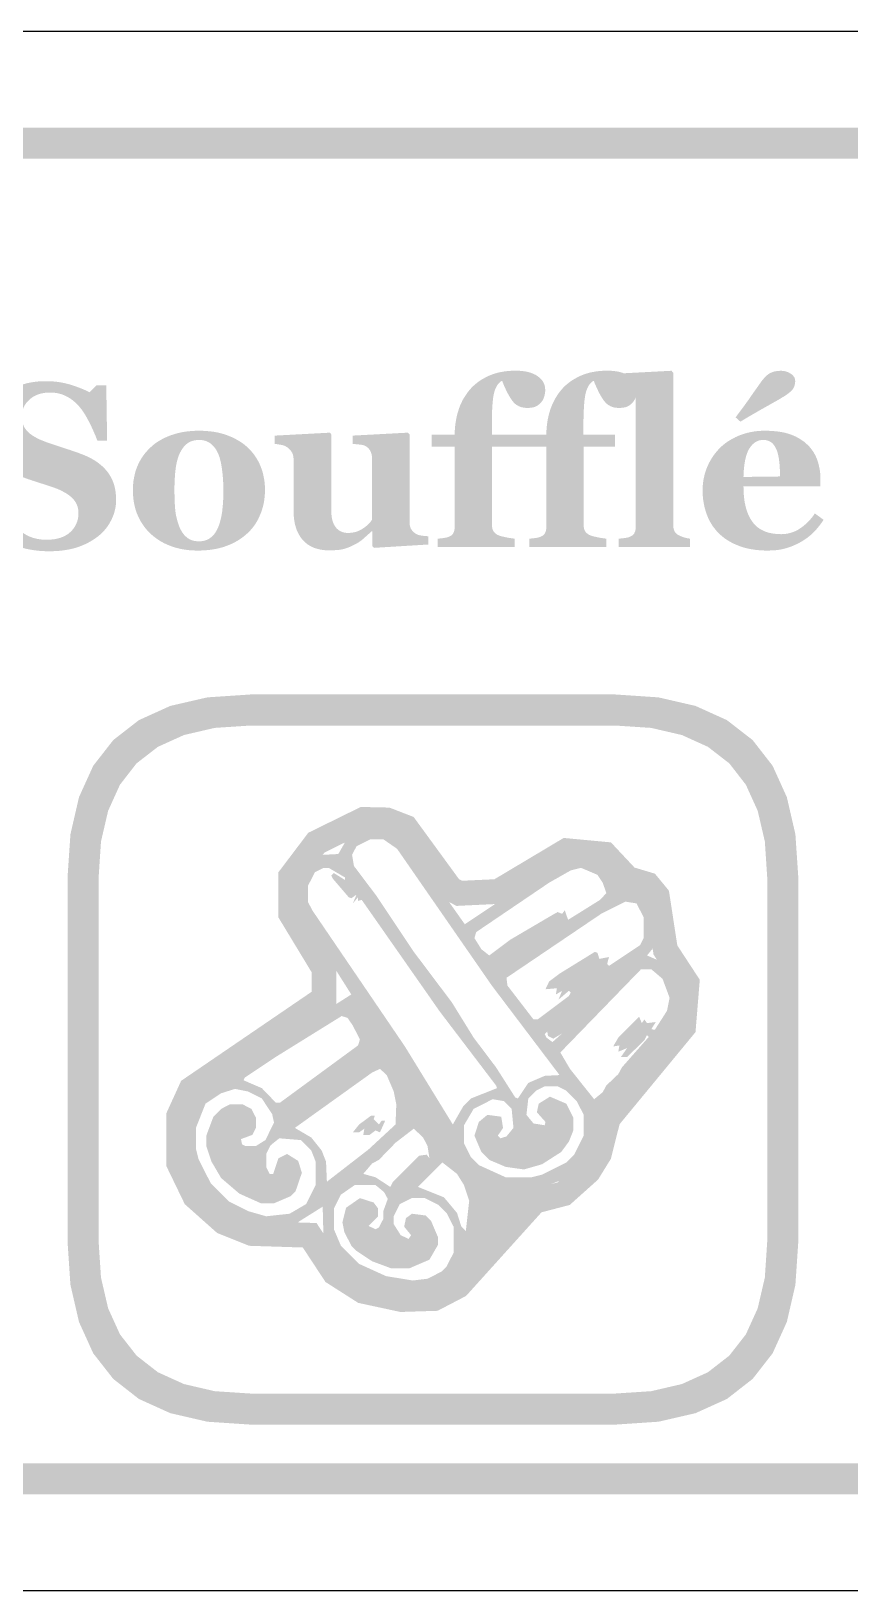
# Model space of a CAD drawing. Header units: millimetres. Extents: x 6 to 594, y 82 to 394.
# Drawn here: x 179.23 to 189.76, y 159.76 to 179.84 of the extents above; entities that cross this region are included whole.
import ezdxf

# ---------------------------------------------------------------- set-up
doc = ezdxf.new("R2010")
doc.units = ezdxf.units.MM
doc.layers.add('CUT', color=1, linetype='Continuous')
doc.layers.add('RASTER', color=7, linetype='Continuous')

msp = doc.modelspace()

# ---------------------------------------------------------------- hatches: boundary and pattern name
at = {"layer": 'RASTER'}
h = msp.add_hatch(color=7, dxfattribs=at)
h.paths.add_polyline_path([(143.2, 176.4), (143.234, 176.916), (143.337, 177.363), (143.509, 177.741), (143.75, 178.05), (144.059, 178.291), (144.438, 178.463), (144.884, 178.566), (145.4, 178.6), (202.6, 178.6), (203.116, 178.566), (203.563, 178.463), (203.941, 178.291), (204.25, 178.05), (204.491, 177.741), (204.663, 177.363), (204.766, 176.916), (204.8, 176.4), (204.8, 163.2), (204.766, 162.684), (204.663, 162.238), (204.491, 161.859), (204.25, 161.55), (203.941, 161.309), (203.563, 161.138), (203.116, 161.034), (202.6, 161), (145.4, 161), (144.884, 161.034), (144.438, 161.138), (144.059, 161.309), (143.75, 161.55), (143.509, 161.859), (143.337, 162.238), (143.234, 162.684), (143.2, 163.2)])
h.paths.add_polyline_path([(143.6, 176.4), (143.6, 163.2), (143.628, 162.778), (143.712, 162.413), (143.853, 162.103), (144.05, 161.85), (144.303, 161.653), (144.613, 161.513), (144.978, 161.428), (145.4, 161.4), (202.6, 161.4), (203.022, 161.428), (203.388, 161.513), (203.697, 161.653), (203.95, 161.85), (204.147, 162.103), (204.288, 162.413), (204.372, 162.778), (204.4, 163.2), (204.4, 176.4), (204.372, 176.822), (204.288, 177.188), (204.147, 177.497), (203.95, 177.75), (203.697, 177.947), (203.388, 178.088), (203.022, 178.172), (202.6, 178.2), (145.4, 178.2), (144.978, 178.172), (144.613, 178.088), (144.303, 177.947), (144.05, 177.75), (143.853, 177.497), (143.712, 177.188), (143.628, 176.822), (143.6, 176.4)])
for points in [[(179.462, 173.144), (179.415, 173.145), (179.369, 173.147), (179.323, 173.151), (179.278, 173.156), (179.234, 173.163), (179.191, 173.171), (179.149, 173.18), (179.107, 173.191), (179.067, 173.203), (179.028, 173.216), (178.991, 173.229), (178.955, 173.242), (178.921, 173.257), (178.888, 173.271), (178.857, 173.287), (178.828, 173.303), (178.727, 173.2), (178.603, 173.2), (178.583, 173.951), (178.709, 173.951), (178.72, 173.925), (178.732, 173.897), (178.745, 173.87), (178.758, 173.842), (178.772, 173.813), (178.786, 173.784), (178.802, 173.755), (178.818, 173.726), (178.835, 173.697), (178.852, 173.668), (178.87, 173.64), (178.889, 173.613), (178.908, 173.587), (178.928, 173.562), (178.949, 173.537), (178.97, 173.513), (178.993, 173.49), (179.016, 173.467), (179.04, 173.445), (179.065, 173.424), (179.09, 173.405), (179.116, 173.387), (179.143, 173.37), (179.17, 173.354), (179.198, 173.339), (179.228, 173.327), (179.258, 173.316), (179.29, 173.308), (179.323, 173.301), (179.357, 173.296), (179.392, 173.293), (179.429, 173.292), (179.477, 173.294), (179.523, 173.298), (179.565, 173.306), (179.605, 173.317), (179.641, 173.33), (179.675, 173.347), (179.706, 173.367), (179.734, 173.39), (179.759, 173.415), (179.781, 173.442), (179.799, 173.47), (179.814, 173.5), (179.825, 173.531), (179.834, 173.564), (179.839, 173.599), (179.84, 173.635), (179.839, 173.665), (179.835, 173.693), (179.828, 173.721), (179.818, 173.747), (179.805, 173.772), (179.79, 173.796), (179.771, 173.818), (179.75, 173.839), (179.726, 173.86), (179.699, 173.879), (179.669, 173.898), (179.635, 173.916), (179.599, 173.934), (179.559, 173.951), (179.517, 173.967), (179.471, 173.982), (179.441, 173.992), (179.411, 174.002), (179.382, 174.011), (179.353, 174.02), (179.325, 174.029), (179.298, 174.038), (179.271, 174.047), (179.245, 174.055), (179.219, 174.064), (179.194, 174.072), (179.169, 174.081), (179.145, 174.09), (179.121, 174.098), (179.097, 174.107), (179.074, 174.116), (179.051, 174.124), (179, 174.146), (178.953, 174.171), (178.909, 174.197), (178.868, 174.226), (178.831, 174.257), (178.797, 174.29), (178.767, 174.325), (178.74, 174.363), (178.716, 174.402), (178.695, 174.443), (178.677, 174.485), (178.663, 174.528), (178.652, 174.571), (178.644, 174.617), (178.639, 174.663), (178.638, 174.71), (178.639, 174.741), (178.641, 174.77), (178.645, 174.8), (178.651, 174.829), (178.658, 174.859), (178.667, 174.887), (178.678, 174.916), (178.69, 174.944), (178.704, 174.972), (178.72, 174.999), (178.737, 175.025), (178.755, 175.05), (178.775, 175.075), (178.797, 175.099), (178.82, 175.123), (178.844, 175.145), (178.869, 175.166), (178.896, 175.185), (178.924, 175.204), (178.954, 175.221), (178.986, 175.238), (179.02, 175.253), (179.055, 175.268), (179.092, 175.282), (179.13, 175.294), (179.169, 175.305), (179.209, 175.314), (179.249, 175.321), (179.291, 175.327), (179.333, 175.331), (179.376, 175.333), (179.42, 175.334), (179.463, 175.334), (179.505, 175.331), (179.546, 175.328), (179.587, 175.322), (179.627, 175.316), (179.667, 175.307), (179.706, 175.298), (179.744, 175.287), (179.78, 175.275), (179.815, 175.263), (179.848, 175.251), (179.878, 175.239), (179.907, 175.227), (179.934, 175.215), (179.958, 175.203), (179.981, 175.191), (180.07, 175.279), (180.198, 175.279), (180.209, 174.57), (180.083, 174.57), (180.072, 174.598), (180.061, 174.627), (180.048, 174.656), (180.036, 174.685), (180.023, 174.714), (180.009, 174.744), (179.995, 174.774), (179.98, 174.803), (179.965, 174.832), (179.95, 174.86), (179.935, 174.887), (179.919, 174.913), (179.903, 174.937), (179.888, 174.96), (179.871, 174.981), (179.855, 175.002), (179.837, 175.022), (179.818, 175.042), (179.798, 175.061), (179.778, 175.078), (179.757, 175.095), (179.735, 175.11), (179.713, 175.124), (179.689, 175.137), (179.666, 175.149), (179.641, 175.159), (179.615, 175.168), (179.588, 175.175), (179.56, 175.181), (179.531, 175.185), (179.501, 175.187), (179.47, 175.188), (179.431, 175.186), (179.394, 175.182), (179.359, 175.175), (179.326, 175.165), (179.295, 175.153), (179.265, 175.138), (179.237, 175.119), (179.211, 175.098), (179.188, 175.075), (179.167, 175.051), (179.15, 175.025), (179.136, 174.998), (179.125, 174.97), (179.117, 174.941), (179.112, 174.91), (179.111, 174.877), (179.112, 174.847), (179.116, 174.818), (179.123, 174.79), (179.133, 174.764), (179.145, 174.739), (179.16, 174.716), (179.178, 174.694), (179.198, 174.674), (179.221, 174.654), (179.248, 174.635), (179.277, 174.617), (179.31, 174.599), (179.345, 174.582), (179.384, 174.566), (179.425, 174.55), (179.47, 174.534), (179.497, 174.525), (179.524, 174.516), (179.552, 174.507), (179.579, 174.498), (179.607, 174.489), (179.635, 174.48), (179.663, 174.47), (179.691, 174.461), (179.719, 174.452), (179.746, 174.443), (179.772, 174.434), (179.797, 174.425), (179.822, 174.417), (179.846, 174.408), (179.869, 174.399), (179.892, 174.391), (179.943, 174.369), (179.991, 174.346), (180.037, 174.321), (180.079, 174.293), (180.117, 174.264), (180.153, 174.233), (180.185, 174.2), (180.215, 174.165), (180.241, 174.127), (180.263, 174.088), (180.282, 174.047), (180.298, 174.003), (180.31, 173.957), (180.318, 173.909), (180.323, 173.859), (180.325, 173.806), (180.324, 173.773), (180.321, 173.74), (180.316, 173.707), (180.309, 173.674), (180.301, 173.641), (180.29, 173.609), (180.277, 173.577), (180.262, 173.546), (180.246, 173.515), (180.228, 173.485), (180.209, 173.457), (180.188, 173.43), (180.166, 173.405), (180.143, 173.381), (180.118, 173.358), (180.092, 173.336), (180.062, 173.314), (180.031, 173.293), (179.999, 173.273), (179.966, 173.255), (179.931, 173.237), (179.896, 173.222), (179.859, 173.207), (179.821, 173.194), (179.782, 173.182), (179.741, 173.172), (179.699, 173.164), (179.655, 173.157), (179.609, 173.151), (179.562, 173.147), (179.513, 173.145), (179.462, 173.144)], [(185.845, 175.22), (185.845, 175.211), (185.844, 175.201), (185.843, 175.192), (185.842, 175.182), (185.84, 175.171), (185.838, 175.161), (185.836, 175.15), (185.833, 175.139), (185.83, 175.129), (185.826, 175.118), (185.822, 175.108), (185.818, 175.099), (185.813, 175.09), (185.807, 175.081), (185.801, 175.073), (185.795, 175.065), (185.787, 175.056), (185.779, 175.048), (185.771, 175.04), (185.762, 175.033), (185.754, 175.026), (185.745, 175.02), (185.735, 175.014), (185.726, 175.009), (185.716, 175.005), (185.705, 175.001), (185.692, 174.997), (185.678, 174.995), (185.664, 174.993), (185.648, 174.991), (185.63, 174.99), (185.612, 174.99), (185.584, 174.991), (185.557, 174.995), (185.532, 175.001), (185.509, 175.01), (185.487, 175.022), (185.466, 175.035), (185.447, 175.052), (185.43, 175.071), (185.414, 175.092), (185.397, 175.118), (185.38, 175.146), (185.362, 175.178), (185.344, 175.213), (185.326, 175.252), (185.308, 175.293), (185.29, 175.339), (185.275, 175.331), (185.262, 175.321), (185.249, 175.309), (185.236, 175.294), (185.225, 175.277), (185.214, 175.257), (185.204, 175.235), (185.194, 175.21), (185.186, 175.18), (185.178, 175.143), (185.172, 175.098), (185.167, 175.046), (185.163, 174.986), (185.16, 174.919), (185.158, 174.845), (185.158, 174.763), (185.158, 174.647), (185.562, 174.647), (185.562, 174.489), (185.161, 174.489), (185.161, 173.48), (185.161, 173.466), (185.162, 173.453), (185.164, 173.441), (185.167, 173.429), (185.171, 173.418), (185.175, 173.409), (185.181, 173.399), (185.187, 173.391), (185.194, 173.384), (185.201, 173.376), (185.209, 173.37), (185.217, 173.364), (185.226, 173.358), (185.236, 173.353), (185.245, 173.349), (185.256, 173.345), (185.265, 173.342), (185.275, 173.339), (185.285, 173.336), (185.297, 173.333), (185.308, 173.331), (185.321, 173.328), (185.334, 173.325), (185.348, 173.322), (185.362, 173.32), (185.376, 173.317), (185.389, 173.315), (185.402, 173.313), (185.415, 173.311), (185.427, 173.31), (185.439, 173.308), (185.451, 173.307), (185.451, 173.2), (184.462, 173.2), (184.462, 173.307), (184.471, 173.308), (184.481, 173.308), (184.49, 173.309), (184.499, 173.31), (184.509, 173.311), (184.518, 173.312), (184.527, 173.313), (184.536, 173.314), (184.545, 173.315), (184.553, 173.317), (184.562, 173.318), (184.57, 173.32), (184.578, 173.322), (184.585, 173.324), (184.593, 173.326), (184.6, 173.329), (184.611, 173.334), (184.621, 173.339), (184.631, 173.344), (184.639, 173.35), (184.646, 173.357), (184.653, 173.364), (184.659, 173.371), (184.663, 173.379), (184.667, 173.388), (184.671, 173.397), (184.674, 173.407), (184.676, 173.418), (184.678, 173.429), (184.679, 173.441), (184.68, 173.453), (184.68, 173.467), (184.68, 174.489), (184.383, 174.489), (184.383, 174.647), (184.68, 174.647), (184.681, 174.686), (184.683, 174.725), (184.687, 174.763), (184.692, 174.802), (184.698, 174.839), (184.706, 174.877), (184.715, 174.914), (184.726, 174.951), (184.738, 174.988), (184.751, 175.023), (184.767, 175.057), (184.783, 175.091), (184.802, 175.123), (184.822, 175.154), (184.843, 175.185), (184.866, 175.214), (184.89, 175.242), (184.916, 175.269), (184.944, 175.294), (184.973, 175.317), (185.004, 175.34), (185.038, 175.361), (185.073, 175.38), (185.109, 175.399), (185.148, 175.415), (185.188, 175.429), (185.23, 175.442), (185.273, 175.451), (185.319, 175.459), (185.365, 175.465), (185.414, 175.468), (185.464, 175.469), (185.508, 175.468), (185.55, 175.465), (185.589, 175.459), (185.625, 175.452), (185.659, 175.442), (185.69, 175.43), (185.719, 175.416), (185.745, 175.4), (185.768, 175.382), (185.789, 175.363), (185.806, 175.343), (185.82, 175.321), (185.831, 175.298), (185.839, 175.273), (185.843, 175.247), (185.845, 175.22)], [(187.024, 175.22), (187.024, 175.211), (187.023, 175.201), (187.022, 175.192), (187.021, 175.182), (187.019, 175.171), (187.017, 175.161), (187.015, 175.15), (187.012, 175.139), (187.009, 175.129), (187.005, 175.118), (187.001, 175.108), (186.997, 175.099), (186.992, 175.09), (186.986, 175.081), (186.98, 175.073), (186.974, 175.065), (186.966, 175.056), (186.958, 175.048), (186.95, 175.04), (186.942, 175.033), (186.933, 175.026), (186.924, 175.02), (186.915, 175.014), (186.905, 175.009), (186.895, 175.005), (186.884, 175.001), (186.871, 174.997), (186.858, 174.995), (186.843, 174.993), (186.827, 174.991), (186.809, 174.99), (186.791, 174.99), (186.763, 174.991), (186.736, 174.995), (186.711, 175.001), (186.688, 175.01), (186.666, 175.022), (186.645, 175.035), (186.627, 175.052), (186.609, 175.071), (186.593, 175.092), (186.576, 175.118), (186.559, 175.146), (186.541, 175.178), (186.524, 175.213), (186.506, 175.252), (186.487, 175.293), (186.469, 175.339), (186.454, 175.331), (186.441, 175.321), (186.428, 175.309), (186.416, 175.294), (186.404, 175.277), (186.393, 175.257), (186.383, 175.235), (186.374, 175.21), (186.365, 175.18), (186.358, 175.143), (186.351, 175.098), (186.346, 175.046), (186.342, 174.986), (186.339, 174.919), (186.337, 174.845), (186.337, 174.763), (186.337, 174.647), (186.741, 174.647), (186.741, 174.489), (186.34, 174.489), (186.34, 173.48), (186.34, 173.466), (186.341, 173.453), (186.344, 173.441), (186.346, 173.429), (186.35, 173.418), (186.355, 173.409), (186.36, 173.399), (186.366, 173.391), (186.373, 173.384), (186.38, 173.376), (186.388, 173.37), (186.397, 173.364), (186.405, 173.358), (186.415, 173.353), (186.425, 173.349), (186.435, 173.345), (186.444, 173.342), (186.454, 173.339), (186.465, 173.336), (186.476, 173.333), (186.488, 173.331), (186.5, 173.328), (186.513, 173.325), (186.527, 173.322), (186.541, 173.32), (186.555, 173.317), (186.569, 173.315), (186.582, 173.313), (186.594, 173.311), (186.606, 173.31), (186.618, 173.308), (186.63, 173.307), (186.63, 173.2), (185.641, 173.2), (185.641, 173.307), (185.651, 173.308), (185.66, 173.308), (185.669, 173.309), (185.679, 173.31), (185.688, 173.311), (185.697, 173.312), (185.706, 173.313), (185.715, 173.314), (185.724, 173.315), (185.733, 173.317), (185.741, 173.318), (185.749, 173.32), (185.757, 173.322), (185.764, 173.324), (185.772, 173.326), (185.779, 173.329), (185.79, 173.334), (185.8, 173.339), (185.81, 173.344), (185.818, 173.35), (185.826, 173.357), (185.832, 173.364), (185.838, 173.371), (185.843, 173.379), (185.846, 173.388), (185.85, 173.397), (185.853, 173.407), (185.855, 173.418), (185.857, 173.429), (185.858, 173.441), (185.859, 173.453), (185.859, 173.467), (185.859, 174.489), (185.562, 174.489), (185.562, 174.647), (185.859, 174.647), (185.86, 174.686), (185.862, 174.725), (185.866, 174.763), (185.871, 174.802), (185.877, 174.839), (185.885, 174.877), (185.894, 174.914), (185.905, 174.951), (185.917, 174.988), (185.931, 175.023), (185.946, 175.057), (185.963, 175.091), (185.981, 175.123), (186.001, 175.154), (186.022, 175.185), (186.045, 175.214), (186.069, 175.242), (186.095, 175.269), (186.123, 175.294), (186.152, 175.317), (186.184, 175.34), (186.217, 175.361), (186.252, 175.38), (186.289, 175.399), (186.327, 175.415), (186.367, 175.429), (186.409, 175.442), (186.453, 175.451), (186.498, 175.459), (186.545, 175.465), (186.593, 175.468), (186.643, 175.469), (186.687, 175.468), (186.729, 175.465), (186.768, 175.459), (186.804, 175.452), (186.838, 175.442), (186.869, 175.43), (186.898, 175.416), (186.924, 175.4), (186.948, 175.382), (186.968, 175.363), (186.985, 175.343), (186.999, 175.321), (187.01, 175.298), (187.018, 175.273), (187.022, 175.247), (187.024, 175.22)], [(187.709, 173.2), (186.791, 173.2), (186.791, 173.307), (186.801, 173.308), (186.81, 173.308), (186.819, 173.309), (186.829, 173.31), (186.838, 173.311), (186.847, 173.312), (186.856, 173.313), (186.865, 173.314), (186.874, 173.315), (186.882, 173.317), (186.891, 173.318), (186.899, 173.32), (186.907, 173.322), (186.914, 173.324), (186.922, 173.326), (186.929, 173.329), (186.94, 173.334), (186.95, 173.339), (186.96, 173.344), (186.968, 173.35), (186.976, 173.357), (186.982, 173.364), (186.988, 173.371), (186.992, 173.379), (186.996, 173.388), (187, 173.397), (187.003, 173.407), (187.005, 173.418), (187.007, 173.429), (187.008, 173.441), (187.009, 173.453), (187.009, 173.467), (187.009, 175.09), (187.009, 175.103), (187.008, 175.117), (187.006, 175.13), (187.004, 175.143), (187, 175.156), (186.997, 175.169), (186.992, 175.181), (186.987, 175.193), (186.981, 175.204), (186.974, 175.215), (186.967, 175.225), (186.96, 175.235), (186.952, 175.244), (186.944, 175.252), (186.935, 175.259), (186.926, 175.265), (186.918, 175.27), (186.909, 175.275), (186.9, 175.28), (186.889, 175.284), (186.877, 175.289), (186.865, 175.293), (186.852, 175.298), (186.837, 175.302), (186.823, 175.306), (186.808, 175.31), (186.795, 175.313), (186.781, 175.316), (186.768, 175.318), (186.756, 175.32), (186.744, 175.322), (186.732, 175.323), (186.732, 175.429), (187.469, 175.468), (187.491, 175.444), (187.491, 173.486), (187.492, 173.472), (187.492, 173.46), (187.494, 173.448), (187.496, 173.437), (187.499, 173.426), (187.502, 173.416), (187.506, 173.406), (187.51, 173.398), (187.515, 173.39), (187.521, 173.382), (187.528, 173.375), (187.535, 173.368), (187.543, 173.361), (187.552, 173.355), (187.562, 173.35), (187.572, 173.345), (187.579, 173.342), (187.587, 173.339), (187.594, 173.336), (187.602, 173.333), (187.61, 173.33), (187.617, 173.327), (187.625, 173.324), (187.633, 173.322), (187.642, 173.319), (187.65, 173.317), (187.659, 173.315), (187.668, 173.313), (187.678, 173.311), (187.688, 173.309), (187.699, 173.308), (187.709, 173.307)], [(184.34, 173.231), (183.642, 173.188), (183.62, 173.209), (183.62, 173.401), (183.611, 173.401), (183.598, 173.389), (183.586, 173.378), (183.574, 173.367), (183.562, 173.356), (183.549, 173.345), (183.537, 173.334), (183.525, 173.323), (183.513, 173.312), (183.501, 173.301), (183.488, 173.291), (183.475, 173.281), (183.461, 173.271), (183.447, 173.261), (183.432, 173.252), (183.416, 173.243), (183.4, 173.234), (183.381, 173.224), (183.363, 173.215), (183.345, 173.207), (183.327, 173.199), (183.31, 173.192), (183.292, 173.186), (183.275, 173.18), (183.259, 173.175), (183.241, 173.171), (183.221, 173.167), (183.2, 173.163), (183.177, 173.161), (183.151, 173.159), (183.124, 173.157), (183.095, 173.156), (183.064, 173.156), (183.011, 173.158), (182.96, 173.164), (182.913, 173.175), (182.869, 173.189), (182.828, 173.208), (182.791, 173.231), (182.756, 173.258), (182.725, 173.289), (182.698, 173.324), (182.674, 173.363), (182.653, 173.405), (182.637, 173.45), (182.624, 173.499), (182.615, 173.551), (182.609, 173.607), (182.607, 173.666), (182.607, 174.325), (182.607, 174.339), (182.606, 174.352), (182.604, 174.365), (182.602, 174.377), (182.599, 174.388), (182.595, 174.399), (182.591, 174.409), (182.585, 174.418), (182.58, 174.427), (182.574, 174.435), (182.567, 174.444), (182.56, 174.452), (182.552, 174.46), (182.544, 174.467), (182.536, 174.475), (182.527, 174.482), (182.519, 174.487), (182.511, 174.492), (182.502, 174.496), (182.493, 174.501), (182.483, 174.504), (182.473, 174.508), (182.462, 174.511), (182.451, 174.513), (182.439, 174.516), (182.428, 174.518), (182.417, 174.519), (182.406, 174.521), (182.396, 174.523), (182.385, 174.524), (182.375, 174.525), (182.366, 174.526), (182.366, 174.633), (183.076, 174.671), (183.092, 174.649), (183.092, 173.675), (183.093, 173.638), (183.096, 173.604), (183.1, 173.573), (183.107, 173.544), (183.115, 173.517), (183.125, 173.493), (183.137, 173.471), (183.15, 173.452), (183.165, 173.435), (183.182, 173.421), (183.2, 173.408), (183.219, 173.398), (183.239, 173.39), (183.261, 173.385), (183.284, 173.381), (183.309, 173.38), (183.335, 173.381), (183.36, 173.384), (183.384, 173.388), (183.408, 173.394), (183.431, 173.401), (183.453, 173.411), (183.475, 173.422), (183.496, 173.434), (183.516, 173.448), (183.534, 173.462), (183.552, 173.476), (183.567, 173.49), (183.582, 173.505), (183.595, 173.52), (183.606, 173.535), (183.617, 173.55), (183.617, 174.34), (183.616, 174.352), (183.616, 174.364), (183.614, 174.376), (183.612, 174.387), (183.609, 174.398), (183.606, 174.409), (183.602, 174.419), (183.598, 174.429), (183.593, 174.439), (183.587, 174.448), (183.581, 174.457), (183.574, 174.465), (183.567, 174.473), (183.559, 174.48), (183.551, 174.487), (183.542, 174.493), (183.535, 174.498), (183.527, 174.502), (183.519, 174.505), (183.51, 174.508), (183.5, 174.511), (183.49, 174.513), (183.478, 174.515), (183.467, 174.517), (183.454, 174.518), (183.442, 174.52), (183.429, 174.521), (183.417, 174.522), (183.404, 174.523), (183.392, 174.524), (183.379, 174.525), (183.366, 174.526), (183.366, 174.633), (184.077, 174.671), (184.099, 174.649), (184.099, 173.518), (184.099, 173.505), (184.1, 173.493), (184.102, 173.482), (184.104, 173.47), (184.107, 173.46), (184.11, 173.45), (184.114, 173.44), (184.119, 173.431), (184.125, 173.422), (184.131, 173.413), (184.137, 173.405), (184.144, 173.398), (184.152, 173.39), (184.161, 173.383), (184.17, 173.376), (184.179, 173.37), (184.186, 173.366), (184.194, 173.362), (184.202, 173.358), (184.211, 173.355), (184.221, 173.352), (184.23, 173.35), (184.241, 173.348), (184.252, 173.346), (184.263, 173.344), (184.274, 173.343), (184.285, 173.342), (184.296, 173.34), (184.307, 173.34), (184.318, 173.339), (184.329, 173.338), (184.34, 173.338)]]:
    msp.add_hatch(color=7, dxfattribs=at).paths.add_polyline_path(points)
h = msp.add_hatch(color=7, dxfattribs=at)
h.paths.add_polyline_path([(189.425, 173.55), (189.412, 173.529), (189.398, 173.509), (189.383, 173.489), (189.368, 173.469), (189.352, 173.449), (189.336, 173.43), (189.319, 173.411), (189.301, 173.393), (189.283, 173.374), (189.264, 173.357), (189.244, 173.34), (189.224, 173.324), (189.203, 173.308), (189.181, 173.294), (189.159, 173.279), (189.136, 173.266), (189.112, 173.252), (189.087, 173.24), (189.062, 173.228), (189.038, 173.217), (189.013, 173.207), (188.988, 173.198), (188.963, 173.189), (188.938, 173.182), (188.912, 173.175), (188.886, 173.169), (188.858, 173.164), (188.83, 173.16), (188.801, 173.157), (188.77, 173.155), (188.739, 173.154), (188.707, 173.153), (188.654, 173.154), (188.602, 173.157), (188.553, 173.162), (188.505, 173.169), (188.459, 173.177), (188.415, 173.188), (188.373, 173.2), (188.333, 173.215), (188.294, 173.231), (188.257, 173.248), (188.222, 173.267), (188.189, 173.287), (188.157, 173.308), (188.127, 173.331), (188.099, 173.355), (188.073, 173.38), (188.048, 173.407), (188.025, 173.435), (188.003, 173.463), (187.983, 173.494), (187.965, 173.525), (187.948, 173.557), (187.933, 173.591), (187.92, 173.626), (187.908, 173.661), (187.898, 173.698), (187.889, 173.735), (187.882, 173.773), (187.876, 173.812), (187.872, 173.851), (187.87, 173.891), (187.869, 173.932), (187.87, 173.97), (187.873, 174.006), (187.877, 174.043), (187.883, 174.079), (187.891, 174.114), (187.9, 174.15), (187.911, 174.184), (187.924, 174.219), (187.939, 174.253), (187.954, 174.285), (187.972, 174.317), (187.991, 174.348), (188.011, 174.378), (188.032, 174.407), (188.056, 174.435), (188.08, 174.463), (188.106, 174.488), (188.133, 174.512), (188.162, 174.535), (188.193, 174.557), (188.225, 174.577), (188.259, 174.596), (188.294, 174.614), (188.331, 174.631), (188.37, 174.646), (188.409, 174.659), (188.45, 174.67), (188.492, 174.679), (188.535, 174.687), (188.579, 174.692), (188.624, 174.695), (188.67, 174.696), (188.721, 174.695), (188.768, 174.692), (188.814, 174.689), (188.857, 174.683), (188.898, 174.676), (188.937, 174.668), (188.973, 174.657), (189.007, 174.646), (189.04, 174.633), (189.07, 174.619), (189.1, 174.603), (189.128, 174.586), (189.154, 174.569), (189.18, 174.55), (189.203, 174.529), (189.226, 174.508), (189.246, 174.487), (189.264, 174.464), (189.282, 174.441), (189.298, 174.417), (189.312, 174.392), (189.325, 174.366), (189.337, 174.339), (189.347, 174.311), (189.356, 174.283), (189.364, 174.254), (189.37, 174.224), (189.376, 174.195), (189.38, 174.165), (189.383, 174.135), (189.385, 174.104), (189.385, 174.073), (189.385, 173.978), (188.395, 173.978), (188.397, 173.905), (188.402, 173.837), (188.411, 173.773), (188.424, 173.713), (188.44, 173.659), (188.46, 173.608), (188.484, 173.562), (188.511, 173.521), (188.542, 173.484), (188.577, 173.452), (188.617, 173.425), (188.661, 173.403), (188.709, 173.386), (188.761, 173.374), (188.818, 173.367), (188.878, 173.364), (188.912, 173.365), (188.946, 173.369), (188.978, 173.375), (189.009, 173.383), (189.04, 173.394), (189.069, 173.406), (189.098, 173.422), (189.126, 173.44), (189.153, 173.459), (189.179, 173.48), (189.204, 173.502), (189.228, 173.525), (189.251, 173.55), (189.273, 173.575), (189.294, 173.602), (189.313, 173.631)])
h.paths.add_polyline_path([(188.865, 174.107), (188.865, 174.129), (188.865, 174.151), (188.864, 174.173), (188.863, 174.196), (188.862, 174.218), (188.86, 174.241), (188.859, 174.264), (188.856, 174.287), (188.854, 174.309), (188.851, 174.331), (188.848, 174.351), (188.844, 174.371), (188.84, 174.389), (188.836, 174.406), (188.831, 174.423), (188.826, 174.438), (188.819, 174.454), (188.812, 174.47), (188.804, 174.485), (188.796, 174.498), (188.787, 174.511), (188.778, 174.522), (188.768, 174.532), (188.758, 174.542), (188.746, 174.55), (188.735, 174.557), (188.722, 174.563), (188.709, 174.568), (188.695, 174.572), (188.68, 174.575), (188.665, 174.576), (188.648, 174.577), (188.621, 174.575), (188.595, 174.57), (188.57, 174.561), (188.547, 174.548), (188.525, 174.532), (188.505, 174.513), (188.486, 174.489), (188.468, 174.463), (188.452, 174.432), (188.438, 174.397), (188.426, 174.358), (188.416, 174.315), (188.408, 174.268), (188.402, 174.216), (188.397, 174.161), (188.395, 174.101)])
h.paths.add_polyline_path([(189.06, 175.339), (189.06, 175.323), (189.058, 175.307), (189.056, 175.293), (189.053, 175.279), (189.048, 175.266), (189.043, 175.254), (189.037, 175.243), (189.03, 175.232), (189.022, 175.222), (189.013, 175.212), (189.002, 175.202), (188.991, 175.192), (188.978, 175.181), (188.965, 175.171), (188.95, 175.16), (188.934, 175.15), (188.915, 175.137), (188.893, 175.124), (188.869, 175.109), (188.841, 175.093), (188.812, 175.076), (188.779, 175.058), (188.745, 175.038), (188.707, 175.017), (188.668, 174.995), (188.627, 174.972), (188.585, 174.948), (188.542, 174.923), (188.497, 174.897), (188.451, 174.87), (188.404, 174.842), (188.355, 174.813), (188.294, 174.868), (188.325, 174.91), (188.355, 174.95), (188.382, 174.987), (188.408, 175.022), (188.432, 175.056), (188.454, 175.086), (188.475, 175.115), (188.493, 175.142), (188.51, 175.167), (188.527, 175.191), (188.543, 175.214), (188.559, 175.236), (188.574, 175.257), (188.588, 175.277), (188.602, 175.297), (188.615, 175.315), (188.63, 175.337), (188.646, 175.356), (188.661, 175.374), (188.676, 175.39), (188.691, 175.404), (188.706, 175.417), (188.72, 175.427), (188.735, 175.436), (188.75, 175.443), (188.765, 175.45), (188.782, 175.455), (188.799, 175.46), (188.817, 175.463), (188.836, 175.466), (188.856, 175.467), (188.877, 175.468), (188.894, 175.467), (188.911, 175.465), (188.928, 175.462), (188.944, 175.458), (188.959, 175.453), (188.975, 175.446), (188.989, 175.438), (189.004, 175.429), (189.017, 175.42), (189.028, 175.41), (189.038, 175.399), (189.046, 175.388), (189.052, 175.376), (189.057, 175.364), (189.059, 175.352), (189.06, 175.339)])
h = msp.add_hatch(color=7, dxfattribs=at)
h.paths.add_polyline_path([(182.017, 174.48), (182.043, 174.454), (182.068, 174.427), (182.091, 174.399), (182.113, 174.369), (182.133, 174.338), (182.151, 174.306), (182.168, 174.273), (182.183, 174.239), (182.196, 174.203), (182.208, 174.167), (182.217, 174.13), (182.225, 174.092), (182.232, 174.054), (182.236, 174.014), (182.239, 173.975), (182.24, 173.934), (182.239, 173.894), (182.236, 173.854), (182.232, 173.815), (182.226, 173.776), (182.218, 173.738), (182.208, 173.7), (182.197, 173.663), (182.183, 173.627), (182.168, 173.592), (182.152, 173.557), (182.134, 173.525), (182.114, 173.493), (182.093, 173.463), (182.07, 173.434), (182.045, 173.406), (182.019, 173.38), (181.989, 173.354), (181.958, 173.328), (181.925, 173.305), (181.892, 173.283), (181.856, 173.263), (181.82, 173.244), (181.782, 173.227), (181.742, 173.212), (181.702, 173.198), (181.659, 173.186), (181.616, 173.176), (181.57, 173.168), (181.524, 173.161), (181.476, 173.157), (181.426, 173.154), (181.375, 173.153), (181.331, 173.154), (181.288, 173.156), (181.245, 173.16), (181.204, 173.166), (181.163, 173.173), (181.123, 173.182), (181.085, 173.192), (181.047, 173.204), (181.01, 173.218), (180.974, 173.233), (180.939, 173.25), (180.905, 173.268), (180.872, 173.289), (180.841, 173.31), (180.81, 173.333), (180.781, 173.358), (180.754, 173.383), (180.728, 173.41), (180.704, 173.438), (180.681, 173.468), (180.66, 173.499), (180.64, 173.531), (180.622, 173.565), (180.605, 173.601), (180.59, 173.637), (180.577, 173.675), (180.566, 173.714), (180.557, 173.754), (180.55, 173.794), (180.545, 173.836), (180.542, 173.879), (180.541, 173.924), (180.541, 173.967), (180.544, 174.009), (180.548, 174.05), (180.555, 174.09), (180.563, 174.128), (180.572, 174.165), (180.584, 174.202), (180.597, 174.236), (180.612, 174.27), (180.629, 174.303), (180.647, 174.335), (180.667, 174.366), (180.689, 174.396), (180.713, 174.425), (180.739, 174.453), (180.766, 174.48), (180.794, 174.505), (180.823, 174.529), (180.855, 174.551), (180.887, 174.571), (180.921, 174.59), (180.957, 174.608), (180.995, 174.624), (181.033, 174.639), (181.074, 174.652), (181.115, 174.664), (181.158, 174.674), (181.202, 174.682), (181.247, 174.688), (181.293, 174.692), (181.34, 174.695), (181.389, 174.696), (181.439, 174.695), (181.488, 174.692), (181.536, 174.688), (181.581, 174.682), (181.626, 174.674), (181.669, 174.664), (181.71, 174.652), (181.75, 174.639), (181.788, 174.624), (181.825, 174.608), (181.86, 174.59), (181.895, 174.571), (181.927, 174.551), (181.959, 174.529), (181.989, 174.505), (182.017, 174.48)])
h.paths.add_polyline_path([(181.642, 173.465), (181.65, 173.486), (181.657, 173.508), (181.664, 173.532), (181.67, 173.556), (181.676, 173.581), (181.681, 173.608), (181.686, 173.636), (181.69, 173.664), (181.693, 173.694), (181.696, 173.725), (181.699, 173.758), (181.701, 173.791), (181.703, 173.826), (181.704, 173.862), (181.705, 173.899), (181.705, 173.937), (181.705, 173.963), (181.704, 173.99), (181.703, 174.018), (181.701, 174.047), (181.699, 174.076), (181.697, 174.107), (181.694, 174.139), (181.69, 174.171), (181.687, 174.203), (181.682, 174.234), (181.677, 174.262), (181.672, 174.289), (181.666, 174.314), (181.66, 174.338), (181.654, 174.359), (181.646, 174.379), (181.637, 174.402), (181.627, 174.423), (181.616, 174.443), (181.605, 174.462), (181.592, 174.479), (181.579, 174.495), (181.564, 174.51), (181.549, 174.524), (181.533, 174.537), (181.516, 174.547), (181.498, 174.556), (181.479, 174.564), (181.458, 174.57), (181.437, 174.574), (181.415, 174.576), (181.392, 174.577), (181.366, 174.576), (181.342, 174.573), (181.319, 174.569), (181.298, 174.563), (181.278, 174.555), (181.259, 174.545), (181.242, 174.533), (181.225, 174.52), (181.21, 174.505), (181.196, 174.489), (181.183, 174.472), (181.17, 174.454), (181.159, 174.435), (181.148, 174.415), (181.138, 174.394), (181.129, 174.372), (181.122, 174.351), (181.115, 174.328), (181.109, 174.305), (181.103, 174.281), (181.098, 174.256), (181.094, 174.231), (181.09, 174.204), (181.087, 174.176), (181.084, 174.148), (181.082, 174.12), (181.08, 174.091), (181.078, 174.062), (181.077, 174.033), (181.076, 174.003), (181.075, 173.973), (181.075, 173.943), (181.075, 173.904), (181.076, 173.866), (181.077, 173.831), (181.078, 173.797), (181.079, 173.765), (181.081, 173.734), (181.083, 173.705), (181.085, 173.678), (181.088, 173.652), (181.092, 173.626), (181.097, 173.6), (181.103, 173.573), (181.11, 173.547), (181.117, 173.521), (181.126, 173.494), (181.135, 173.468), (181.144, 173.446), (181.154, 173.425), (181.165, 173.405), (181.176, 173.387), (181.189, 173.369), (181.202, 173.353), (181.217, 173.338), (181.232, 173.325), (181.248, 173.312), (181.266, 173.301), (181.284, 173.292), (181.303, 173.285), (181.324, 173.279), (181.345, 173.275), (181.368, 173.273), (181.392, 173.272), (181.413, 173.273), (181.434, 173.275), (181.454, 173.279), (181.473, 173.284), (181.492, 173.291), (181.509, 173.299), (181.526, 173.309), (181.542, 173.321), (181.558, 173.334), (181.572, 173.348), (181.586, 173.364), (181.599, 173.381), (181.611, 173.4), (181.622, 173.42), (181.633, 173.442), (181.642, 173.465)])
h = msp.add_hatch(color=7, dxfattribs=at)
h.paths.add_polyline_path([(179.7, 168.95), (179.737, 169.501), (179.847, 169.978), (180.03, 170.382), (180.288, 170.713), (180.618, 170.97), (181.022, 171.153), (181.499, 171.263), (182.05, 171.3), (186.75, 171.3), (187.301, 171.263), (187.778, 171.153), (188.182, 170.97), (188.513, 170.713), (188.77, 170.382), (188.953, 169.978), (189.063, 169.501), (189.1, 168.95), (189.1, 164.25), (189.063, 163.699), (188.953, 163.222), (188.77, 162.818), (188.513, 162.488), (188.182, 162.23), (187.778, 162.047), (187.301, 161.937), (186.75, 161.9), (182.05, 161.9), (181.499, 161.937), (181.022, 162.047), (180.618, 162.23), (180.288, 162.488), (180.03, 162.818), (179.847, 163.222), (179.737, 163.699), (179.7, 164.25)])
h.paths.add_polyline_path([(180.1, 168.95), (180.1, 164.25), (180.13, 163.793), (180.222, 163.397), (180.374, 163.062), (180.588, 162.788), (180.862, 162.574), (181.197, 162.422), (181.593, 162.33), (182.05, 162.3), (186.75, 162.3), (187.207, 162.33), (187.603, 162.422), (187.938, 162.574), (188.213, 162.788), (188.426, 163.062), (188.578, 163.397), (188.67, 163.793), (188.7, 164.25), (188.7, 168.95), (188.67, 169.407), (188.578, 169.803), (188.426, 170.138), (188.213, 170.413), (187.938, 170.626), (187.603, 170.778), (187.207, 170.87), (186.75, 170.9), (182.05, 170.9), (181.593, 170.87), (181.197, 170.778), (180.862, 170.626), (180.587, 170.413), (180.374, 170.138), (180.222, 169.803), (180.13, 169.407), (180.1, 168.95)])
h = msp.add_hatch(color=7, dxfattribs=at)
h.paths.add_polyline_path([(183.472, 169.852), (183.841, 169.844), (184.152, 169.723), (184.736, 168.922), (184.775, 168.902), (185.191, 168.921), (186.082, 169.453), (186.69, 169.396), (186.993, 169.072), (187.256, 168.993), (187.436, 168.774), (187.544, 168.069), (187.833, 167.627), (187.778, 166.953), (186.801, 165.767), (186.69, 165.323), (186.524, 165.054), (186.16, 164.728), (185.797, 164.633), (184.826, 163.556), (184.46, 163.365), (183.982, 163.35), (183.439, 163.467), (183.018, 163.736), (182.726, 164.18), (182.035, 164.202), (181.624, 164.367), (181.208, 164.738), (180.971, 165.228), (180.971, 165.909), (181.161, 166.326), (182.839, 167.472), (182.839, 167.725), (182.41, 168.434), (182.41, 169.008), (182.797, 169.52)])
h.paths.add_polyline_path([(183.543, 169.53), (183.006, 169.266), (182.73, 168.901), (182.73, 168.524), (183.159, 167.814), (183.159, 167.303), (181.415, 166.112), (181.291, 165.839), (181.291, 165.302), (181.468, 164.935), (181.795, 164.643), (182.101, 164.52), (182.903, 164.495), (183.248, 163.969), (183.563, 163.768), (184.011, 163.671), (184.377, 163.683), (184.627, 163.813), (185.624, 164.919), (186.004, 165.018), (186.276, 165.262), (186.392, 165.448), (186.508, 165.915), (187.467, 167.079), (187.505, 167.543), (187.238, 167.952), (187.133, 168.639), (187.071, 168.715), (186.819, 168.79), (186.539, 169.089), (186.156, 169.125), (185.286, 168.606), (184.704, 168.578), (184.522, 168.672), (183.948, 169.458), (183.777, 169.525), (183.543, 169.53)])
h = msp.add_hatch(color=7, dxfattribs=at)
h.paths.add_polyline_path([(183.538, 169.594), (183.762, 169.604), (184.006, 169.48), (184.81, 168.342), (185.861, 169.045), (186.173, 169.202), (186.44, 169.202), (186.618, 169.112), (186.685, 169.045), (186.799, 168.824), (187.01, 168.8), (187.154, 168.71), (187.277, 168.466), (187.277, 168.164), (187.22, 168.02), (187.154, 167.94), (187.388, 167.839), (187.488, 167.739), (187.612, 167.428), (187.579, 167.193), (187.421, 166.915), (186.531, 165.864), (186.507, 165.62), (186.44, 165.419), (186.35, 165.275), (186.116, 165.074), (185.66, 164.893), (185.513, 164.706), (185.326, 164.525), (185.279, 164.438), (185.024, 164.19), (184.977, 164.103), (184.609, 163.735), (184.365, 163.611), (183.896, 163.611), (183.561, 163.711), (183.283, 163.869), (183.149, 164.003), (183.025, 164.214), (182.992, 164.314), (182.982, 164.706), (182.624, 164.481), (182.389, 164.415), (182.122, 164.448), (181.743, 164.605), (181.643, 164.672), (181.375, 164.974), (181.218, 165.318), (181.218, 165.486), (181.184, 165.553), (181.251, 165.921), (181.408, 166.199), (183.35, 167.438), (182.969, 168.04), (182.781, 168.288), (182.657, 168.533), (182.624, 168.767), (182.734, 169.058), (182.815, 169.145), (182.992, 169.236), (183.183, 169.246), (183.317, 169.48)])
h.paths.add_polyline_path([(183.595, 169.436), (183.417, 169.346), (183.36, 169.236), (183.384, 169.092), (183.672, 168.71), (184.154, 167.987), (184.643, 167.337), (184.924, 166.882), (185.212, 166.5), (185.459, 166.112), (185.493, 166.099), (185.627, 166.299), (185.838, 166.39), (186.029, 166.4), (185.158, 167.552), (183.939, 169.313), (183.762, 169.436)])
h.paths.add_polyline_path([(182.992, 169.068), (182.882, 169.011), (182.791, 168.834), (182.791, 168.633), (182.848, 168.522), (184.04, 166.768), (184.656, 165.764), (184.79, 165.998), (184.89, 166.099), (185.225, 166.232), (185.212, 166.266), (184.489, 167.217), (183.484, 168.656), (183.437, 168.643), (183.437, 168.69), (183.37, 168.61), (183.417, 168.723), (183.35, 168.676), (183.317, 168.69), (183.116, 168.924), (183.092, 168.968), (183.126, 169.001), (183.27, 168.911), (183.27, 168.944), (183.059, 169.068)])
h.paths.add_polyline_path([(186.306, 169.068), (186.173, 169.035), (185.895, 168.877), (184.957, 168.241), (184.934, 168.164), (185.024, 168.02), (185.125, 167.94), (185.392, 168.141), (185.962, 168.476), (186.005, 168.499), (186.062, 168.476), (186.096, 168.522), (186.139, 168.399), (186.551, 168.656), (186.631, 168.743), (186.584, 168.877), (186.517, 168.978)])
h.paths.add_polyline_path([(186.876, 168.633), (186.564, 168.476), (185.346, 167.652), (185.359, 167.552), (185.694, 167.116), (185.747, 167.116), (186.149, 167.418), (186.173, 167.461), (186.149, 167.485), (186.015, 167.371), (186.062, 167.485), (185.982, 167.438), (185.995, 167.518), (185.848, 167.505), (185.895, 167.605), (186.029, 167.706), (186.484, 167.987), (186.517, 167.973), (186.541, 167.896), (186.665, 167.92), (186.641, 167.829), (186.665, 167.806), (187.066, 168.074), (187.11, 168.164), (187.11, 168.432), (187.02, 168.61)])
h.paths.add_polyline_path([(187.077, 167.762), (186.039, 166.691), (186.163, 166.48), (186.474, 166.089), (186.584, 166.179), (186.631, 166.266), (186.785, 166.413), (186.832, 166.5), (187.177, 166.892), (187.154, 166.915), (187.12, 166.848), (186.899, 166.634), (186.819, 166.634), (186.899, 166.748), (186.785, 166.701), (186.799, 166.782), (186.718, 166.768), (186.785, 166.882), (187.053, 167.15), (187.087, 167.069), (187.12, 167.116), (187.154, 167.069), (187.267, 167.083), (187.21, 166.992), (187.254, 166.982), (187.411, 167.227), (187.445, 167.394), (187.354, 167.639), (187.21, 167.762)])
h.paths.add_polyline_path([(183.226, 167.16), (182.379, 166.634), (181.978, 166.366), (181.964, 166.333), (182.199, 166.232), (182.379, 166.045), (182.433, 166.045), (183.437, 166.782), (183.461, 166.859), (183.37, 167.036), (183.303, 167.136)])
h.paths.add_polyline_path([(185.871, 166.959), (185.838, 166.925), (185.861, 166.882), (185.938, 166.825), (186.062, 166.936), (185.948, 166.869), (185.881, 166.902)])
h.paths.add_polyline_path([(183.719, 166.48), (183.618, 166.433), (182.624, 165.72), (182.835, 165.596), (182.969, 165.429), (183.025, 165.285), (183.036, 165.027), (183.571, 165.442), (183.919, 165.764), (183.929, 166.022), (183.896, 166.189), (183.806, 166.4)])
h.paths.add_polyline_path([(185.838, 166.256), (185.727, 166.199), (185.627, 166.099), (185.603, 165.888), (185.694, 165.777), (185.838, 165.754), (185.848, 165.797), (185.737, 165.921), (185.761, 166.032), (185.905, 166.122), (186.116, 166.032), (186.206, 165.854), (186.206, 165.687), (186.149, 165.543), (186.049, 165.409), (185.804, 165.252), (185.57, 165.185), (185.336, 165.218), (185.125, 165.308), (185.024, 165.409), (184.934, 165.62), (184.991, 165.797), (185.101, 165.888), (185.279, 165.864), (185.302, 165.72), (185.235, 165.62), (185.269, 165.586), (185.346, 165.61), (185.436, 165.72), (185.413, 165.965), (185.312, 166.065), (185.168, 166.089), (184.924, 165.965), (184.8, 165.754), (184.8, 165.519), (184.89, 165.342), (184.991, 165.241), (185.336, 165.084), (185.67, 165.084), (185.804, 165.118), (186.116, 165.275), (186.216, 165.375), (186.34, 165.62), (186.34, 165.888), (186.25, 166.065), (186.116, 166.199), (186.005, 166.256)])
h.paths.add_polyline_path([(181.854, 166.222), (181.676, 166.166), (181.475, 166.032), (181.351, 165.72), (181.351, 165.452), (181.385, 165.318), (181.542, 165.007), (181.777, 164.773), (182.021, 164.649), (182.255, 164.582), (182.557, 164.615), (182.768, 164.739), (182.892, 164.984), (182.892, 165.285), (182.835, 165.429), (182.701, 165.563), (182.423, 165.586), (182.312, 165.496), (182.255, 165.385), (182.255, 165.218), (182.299, 165.128), (182.346, 165.128), (182.413, 165.329), (182.523, 165.385), (182.667, 165.295), (182.714, 165.141), (182.634, 164.907), (182.567, 164.84), (182.356, 164.749), (182.188, 164.749), (181.911, 164.873), (181.676, 165.074), (181.552, 165.285), (181.485, 165.486), (181.485, 165.62), (181.576, 165.864), (181.676, 165.965), (181.787, 166.022), (181.954, 166.022), (182.065, 165.965), (182.122, 165.854), (182.122, 165.72), (182.078, 165.63), (181.931, 165.576), (181.944, 165.509), (181.988, 165.486), (182.122, 165.486), (182.245, 165.563), (182.356, 165.787), (182.332, 165.898), (182.199, 166.099), (182.021, 166.189)])
h.paths.add_polyline_path([(183.605, 165.878), (183.652, 165.878), (183.638, 165.831), (183.705, 165.764), (183.739, 165.811), (183.785, 165.811), (183.719, 165.663), (183.662, 165.687), (183.585, 165.63), (183.504, 165.63), (183.518, 165.71), (183.451, 165.663), (183.37, 165.663), (183.451, 165.764)])
h.paths.add_polyline_path([(184.154, 165.71), (183.919, 165.529), (183.705, 165.308), (183.618, 165.262), (183.504, 165.128), (183.662, 165.084), (183.852, 164.96), (183.886, 165.027), (184.221, 165.362), (184.321, 165.375), (184.355, 165.329), (184.331, 165.486), (184.274, 165.596)])
h.paths.add_polyline_path([(184.522, 165.275), (184.207, 164.96), (184.542, 164.826), (184.71, 164.625), (184.766, 164.448), (184.823, 164.391), (184.867, 164.783), (184.8, 164.984), (184.71, 165.128)])
h.paths.add_polyline_path([(183.394, 164.984), (183.216, 164.86), (183.126, 164.682), (183.126, 164.415), (183.216, 164.204), (183.451, 163.969), (183.796, 163.812), (184.14, 163.755), (184.331, 163.778), (184.509, 163.869), (184.576, 163.936), (184.666, 164.113), (184.666, 164.448), (184.576, 164.625), (184.475, 164.726), (184.298, 164.816), (184.13, 164.816), (183.973, 164.739), (183.896, 164.582), (183.896, 164.481), (183.986, 164.338), (184.087, 164.291), (184.12, 164.338), (184.03, 164.448), (184.053, 164.558), (184.13, 164.615), (184.308, 164.592), (184.375, 164.525), (184.465, 164.314), (184.465, 164.214), (184.355, 164.023), (184.097, 163.912), (183.862, 163.912), (183.618, 164.003), (183.417, 164.137), (183.35, 164.204), (183.26, 164.381), (183.236, 164.505), (183.283, 164.692), (183.461, 164.816), (183.638, 164.759), (183.695, 164.682), (183.695, 164.582), (183.571, 164.458), (183.662, 164.415), (183.705, 164.438), (183.762, 164.548), (183.762, 164.649), (183.819, 164.806), (183.772, 164.893), (183.662, 164.984)])

# ---------------------------------------------------------------- linework, layer by layer
at = {"layer": 'CUT'}
for points in [[(144.999, 179.84), (203.001, 179.84)], [(203.001, 159.76), (144.999, 159.76)]]:
    msp.add_lwpolyline(points, dxfattribs=at)

doc.saveas('drawing.dxf')
